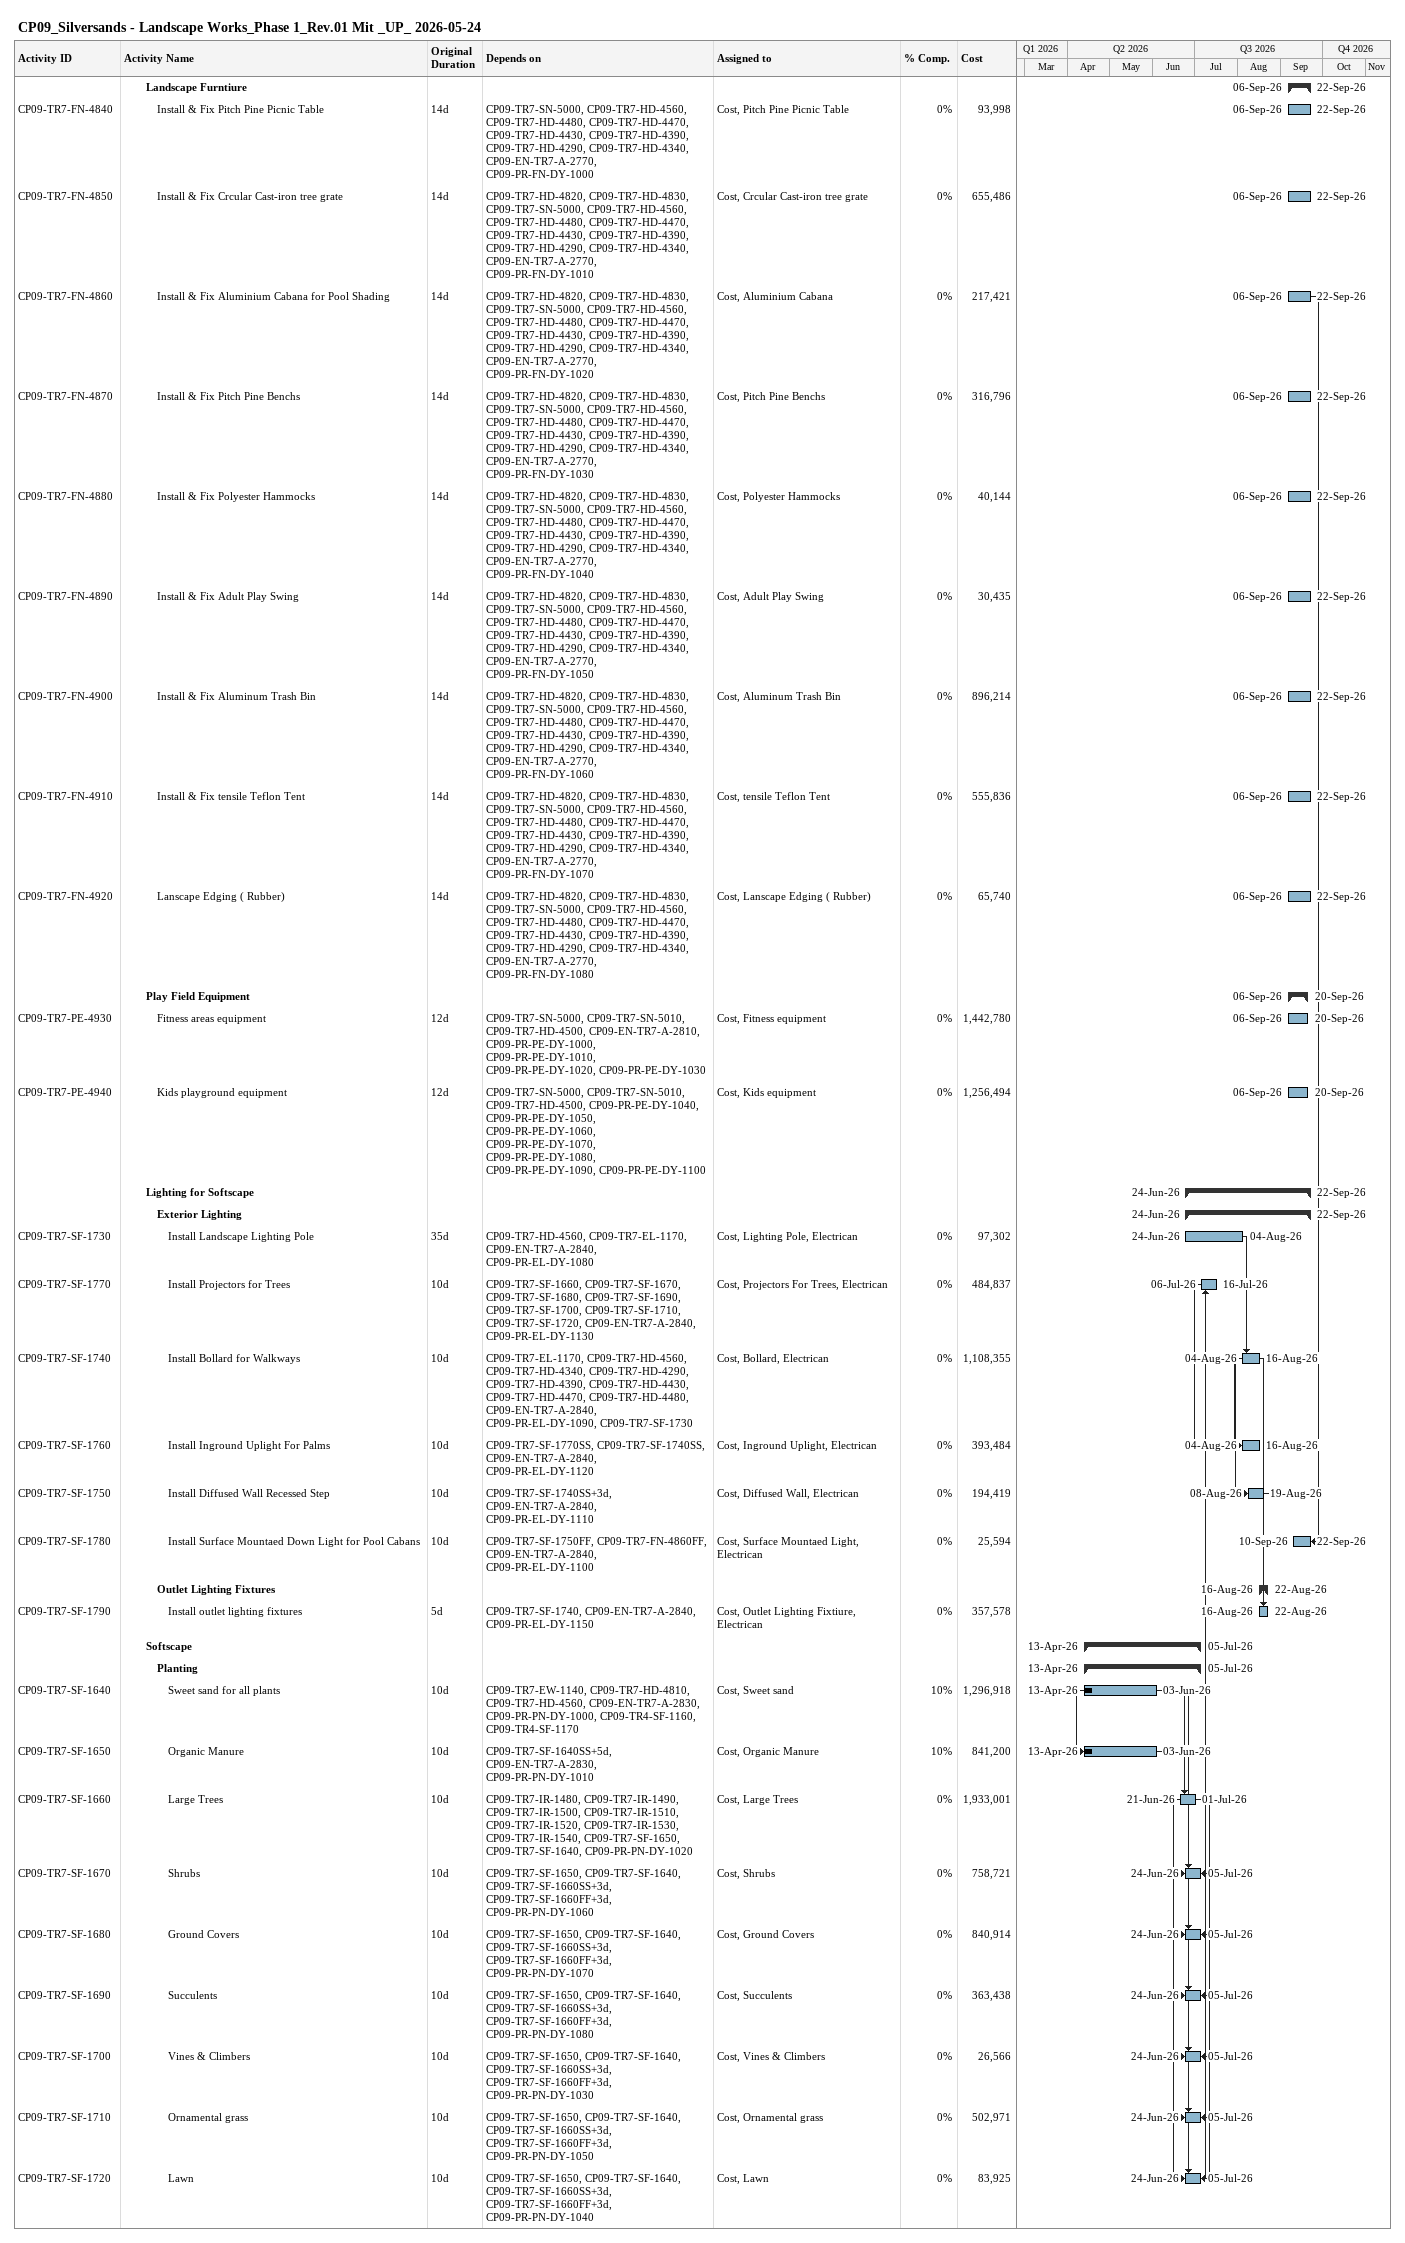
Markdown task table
CP09_Silversands - Landscape Works_Phase 1_Rev.01 Mit _UP_ 2026-05-24

| ID | Level | Task | Original duration | Start | Finish | Predecessors | Resources | % complete | Cost |
|---|---|---|---|---|---|---|---|---|---|
|  | 3 | **Landscape Furntiure** |  | 2026-09-06 | 2026-09-22 |  |  |  |  |
| CP09-TR7-FN-4840 | 4 | Install & Fix Pitch Pine Picnic Table | 14d | 2026-09-06 | 2026-09-22 | CP09-TR7-SN-5000, CP09-TR7-HD-4560, CP09-TR7-HD-4480, CP09-TR7-HD-4470, CP09-TR7-HD-4430, CP09-TR7-HD-4390, CP09-TR7-HD-4290, CP09-TR7-HD-4340, CP09-EN-TR7-A-2770, CP09-PR-FN-DY-1000 | Cost, Pitch Pine Picnic Table | 0 | 93998 |
| CP09-TR7-FN-4850 | 4 | Install & Fix Crcular Cast-iron tree grate | 14d | 2026-09-06 | 2026-09-22 | CP09-TR7-HD-4820, CP09-TR7-HD-4830, CP09-TR7-SN-5000, CP09-TR7-HD-4560, CP09-TR7-HD-4480, CP09-TR7-HD-4470, CP09-TR7-HD-4430, CP09-TR7-HD-4390, CP09-TR7-HD-4290, CP09-TR7-HD-4340, CP09-EN-TR7-A-2770, CP09-PR-FN-DY-1010 | Cost, Crcular Cast-iron tree grate | 0 | 655486 |
| CP09-TR7-FN-4860 | 4 | Install & Fix Aluminium Cabana for Pool Shading | 14d | 2026-09-06 | 2026-09-22 | CP09-TR7-HD-4820, CP09-TR7-HD-4830, CP09-TR7-SN-5000, CP09-TR7-HD-4560, CP09-TR7-HD-4480, CP09-TR7-HD-4470, CP09-TR7-HD-4430, CP09-TR7-HD-4390, CP09-TR7-HD-4290, CP09-TR7-HD-4340, CP09-EN-TR7-A-2770, CP09-PR-FN-DY-1020 | Cost, Aluminium Cabana | 0 | 217421 |
| CP09-TR7-FN-4870 | 4 | Install & Fix Pitch Pine Benchs | 14d | 2026-09-06 | 2026-09-22 | CP09-TR7-HD-4820, CP09-TR7-HD-4830, CP09-TR7-SN-5000, CP09-TR7-HD-4560, CP09-TR7-HD-4480, CP09-TR7-HD-4470, CP09-TR7-HD-4430, CP09-TR7-HD-4390, CP09-TR7-HD-4290, CP09-TR7-HD-4340, CP09-EN-TR7-A-2770, CP09-PR-FN-DY-1030 | Cost, Pitch Pine Benchs | 0 | 316796 |
| CP09-TR7-FN-4880 | 4 | Install & Fix Polyester Hammocks | 14d | 2026-09-06 | 2026-09-22 | CP09-TR7-HD-4820, CP09-TR7-HD-4830, CP09-TR7-SN-5000, CP09-TR7-HD-4560, CP09-TR7-HD-4480, CP09-TR7-HD-4470, CP09-TR7-HD-4430, CP09-TR7-HD-4390, CP09-TR7-HD-4290, CP09-TR7-HD-4340, CP09-EN-TR7-A-2770, CP09-PR-FN-DY-1040 | Cost, Polyester Hammocks | 0 | 40144 |
| CP09-TR7-FN-4890 | 4 | Install & Fix Adult Play Swing | 14d | 2026-09-06 | 2026-09-22 | CP09-TR7-HD-4820, CP09-TR7-HD-4830, CP09-TR7-SN-5000, CP09-TR7-HD-4560, CP09-TR7-HD-4480, CP09-TR7-HD-4470, CP09-TR7-HD-4430, CP09-TR7-HD-4390, CP09-TR7-HD-4290, CP09-TR7-HD-4340, CP09-EN-TR7-A-2770, CP09-PR-FN-DY-1050 | Cost, Adult Play Swing | 0 | 30435 |
| CP09-TR7-FN-4900 | 4 | Install & Fix Aluminum Trash Bin | 14d | 2026-09-06 | 2026-09-22 | CP09-TR7-HD-4820, CP09-TR7-HD-4830, CP09-TR7-SN-5000, CP09-TR7-HD-4560, CP09-TR7-HD-4480, CP09-TR7-HD-4470, CP09-TR7-HD-4430, CP09-TR7-HD-4390, CP09-TR7-HD-4290, CP09-TR7-HD-4340, CP09-EN-TR7-A-2770, CP09-PR-FN-DY-1060 | Cost, Aluminum Trash Bin | 0 | 896214 |
| CP09-TR7-FN-4910 | 4 | Install & Fix tensile Teflon Tent | 14d | 2026-09-06 | 2026-09-22 | CP09-TR7-HD-4820, CP09-TR7-HD-4830, CP09-TR7-SN-5000, CP09-TR7-HD-4560, CP09-TR7-HD-4480, CP09-TR7-HD-4470, CP09-TR7-HD-4430, CP09-TR7-HD-4390, CP09-TR7-HD-4290, CP09-TR7-HD-4340, CP09-EN-TR7-A-2770, CP09-PR-FN-DY-1070 | Cost, tensile Teflon Tent | 0 | 555836 |
| CP09-TR7-FN-4920 | 4 | Lanscape Edging ( Rubber) | 14d | 2026-09-06 | 2026-09-22 | CP09-TR7-HD-4820, CP09-TR7-HD-4830, CP09-TR7-SN-5000, CP09-TR7-HD-4560, CP09-TR7-HD-4480, CP09-TR7-HD-4470, CP09-TR7-HD-4430, CP09-TR7-HD-4390, CP09-TR7-HD-4290, CP09-TR7-HD-4340, CP09-EN-TR7-A-2770, CP09-PR-FN-DY-1080 | Cost, Lanscape Edging ( Rubber) | 0 | 65740 |
|  | 3 | **Play Field Equipment** |  | 2026-09-06 | 2026-09-20 |  |  |  |  |
| CP09-TR7-PE-4930 | 4 | Fitness areas equipment | 12d | 2026-09-06 | 2026-09-20 | CP09-TR7-SN-5000, CP09-TR7-SN-5010, CP09-TR7-HD-4500, CP09-EN-TR7-A-2810, CP09-PR-PE-DY-1000, CP09-PR-PE-DY-1010, CP09-PR-PE-DY-1020, CP09-PR-PE-DY-1030 | Cost, Fitness equipment | 0 | 1442780 |
| CP09-TR7-PE-4940 | 4 | Kids playground equipment | 12d | 2026-09-06 | 2026-09-20 | CP09-TR7-SN-5000, CP09-TR7-SN-5010, CP09-TR7-HD-4500, CP09-PR-PE-DY-1040, CP09-PR-PE-DY-1050, CP09-PR-PE-DY-1060, CP09-PR-PE-DY-1070, CP09-PR-PE-DY-1080, CP09-PR-PE-DY-1090, CP09-PR-PE-DY-1100 | Cost, Kids equipment | 0 | 1256494 |
|  | 3 | **Lighting for Softscape** |  | 2026-06-24 | 2026-09-22 |  |  |  |  |
|  | 4 | **Exterior Lighting** |  | 2026-06-24 | 2026-09-22 |  |  |  |  |
| CP09-TR7-SF-1730 | 5 | Install Landscape Lighting Pole | 35d | 2026-06-24 | 2026-08-04 | CP09-TR7-HD-4560, CP09-TR7-EL-1170, CP09-EN-TR7-A-2840, CP09-PR-EL-DY-1080 | Cost, Lighting Pole, Electrican | 0 | 97302 |
| CP09-TR7-SF-1770 | 5 | Install Projectors for Trees | 10d | 2026-07-06 | 2026-07-16 | CP09-TR7-SF-1660, CP09-TR7-SF-1670, CP09-TR7-SF-1680, CP09-TR7-SF-1690, CP09-TR7-SF-1700, CP09-TR7-SF-1710, CP09-TR7-SF-1720, CP09-EN-TR7-A-2840, CP09-PR-EL-DY-1130 | Cost, Projectors For Trees, Electrican | 0 | 484837 |
| CP09-TR7-SF-1740 | 5 | Install Bollard for Walkways | 10d | 2026-08-04 | 2026-08-16 | CP09-TR7-EL-1170, CP09-TR7-HD-4560, CP09-TR7-HD-4340, CP09-TR7-HD-4290, CP09-TR7-HD-4390, CP09-TR7-HD-4430, CP09-TR7-HD-4470, CP09-TR7-HD-4480, CP09-EN-TR7-A-2840, CP09-PR-EL-DY-1090, CP09-TR7-SF-1730 | Cost, Bollard, Electrican | 0 | 1108355 |
| CP09-TR7-SF-1760 | 5 | Install Inground Uplight For Palms | 10d | 2026-08-04 | 2026-08-16 | CP09-TR7-SF-1770SS, CP09-TR7-SF-1740SS, CP09-EN-TR7-A-2840, CP09-PR-EL-DY-1120 | Cost, Inground Uplight, Electrican | 0 | 393484 |
| CP09-TR7-SF-1750 | 5 | Install Diffused Wall Recessed Step | 10d | 2026-08-08 | 2026-08-19 | CP09-TR7-SF-1740SS+3d, CP09-EN-TR7-A-2840, CP09-PR-EL-DY-1110 | Cost, Diffused Wall, Electrican | 0 | 194419 |
| CP09-TR7-SF-1780 | 5 | Install Surface Mountaed Down Light for Pool Cabans | 10d | 2026-09-10 | 2026-09-22 | CP09-TR7-SF-1750FF, CP09-TR7-FN-4860FF, CP09-EN-TR7-A-2840, CP09-PR-EL-DY-1100 | Cost, Surface Mountaed Light, Electrican | 0 | 25594 |
|  | 4 | **Outlet Lighting Fixtures** |  | 2026-08-16 | 2026-08-22 |  |  |  |  |
| CP09-TR7-SF-1790 | 5 | Install outlet lighting fixtures | 5d | 2026-08-16 | 2026-08-22 | CP09-TR7-SF-1740, CP09-EN-TR7-A-2840, CP09-PR-EL-DY-1150 | Cost, Outlet Lighting Fixtiure, Electrican | 0 | 357578 |
|  | 3 | **Softscape** |  | 2026-04-13 | 2026-07-05 |  |  |  |  |
|  | 4 | **Planting** |  | 2026-04-13 | 2026-07-05 |  |  |  |  |
| CP09-TR7-SF-1640 | 5 | Sweet sand for all plants | 10d | 2026-04-13 | 2026-06-03 | CP09-TR7-EW-1140, CP09-TR7-HD-4810, CP09-TR7-HD-4560, CP09-EN-TR7-A-2830, CP09-PR-PN-DY-1000, CP09-TR4-SF-1160, CP09-TR4-SF-1170 | Cost, Sweet sand | 10 | 1296918 |
| CP09-TR7-SF-1650 | 5 | Organic Manure | 10d | 2026-04-13 | 2026-06-03 | CP09-TR7-SF-1640SS+5d, CP09-EN-TR7-A-2830, CP09-PR-PN-DY-1010 | Cost, Organic Manure | 10 | 841200 |
| CP09-TR7-SF-1660 | 5 | Large Trees | 10d | 2026-06-21 | 2026-07-01 | CP09-TR7-IR-1480, CP09-TR7-IR-1490, CP09-TR7-IR-1500, CP09-TR7-IR-1510, CP09-TR7-IR-1520, CP09-TR7-IR-1530, CP09-TR7-IR-1540, CP09-TR7-SF-1650, CP09-TR7-SF-1640, CP09-PR-PN-DY-1020 | Cost, Large Trees | 0 | 1933001 |
| CP09-TR7-SF-1670 | 5 | Shrubs | 10d | 2026-06-24 | 2026-07-05 | CP09-TR7-SF-1650, CP09-TR7-SF-1640, CP09-TR7-SF-1660SS+3d, CP09-TR7-SF-1660FF+3d, CP09-PR-PN-DY-1060 | Cost, Shrubs | 0 | 758721 |
| CP09-TR7-SF-1680 | 5 | Ground Covers | 10d | 2026-06-24 | 2026-07-05 | CP09-TR7-SF-1650, CP09-TR7-SF-1640, CP09-TR7-SF-1660SS+3d, CP09-TR7-SF-1660FF+3d, CP09-PR-PN-DY-1070 | Cost, Ground Covers | 0 | 840914 |
| CP09-TR7-SF-1690 | 5 | Succulents | 10d | 2026-06-24 | 2026-07-05 | CP09-TR7-SF-1650, CP09-TR7-SF-1640, CP09-TR7-SF-1660SS+3d, CP09-TR7-SF-1660FF+3d, CP09-PR-PN-DY-1080 | Cost, Succulents | 0 | 363438 |
| CP09-TR7-SF-1700 | 5 | Vines & Climbers | 10d | 2026-06-24 | 2026-07-05 | CP09-TR7-SF-1650, CP09-TR7-SF-1640, CP09-TR7-SF-1660SS+3d, CP09-TR7-SF-1660FF+3d, CP09-PR-PN-DY-1030 | Cost, Vines & Climbers | 0 | 26566 |
| CP09-TR7-SF-1710 | 5 | Ornamental grass | 10d | 2026-06-24 | 2026-07-05 | CP09-TR7-SF-1650, CP09-TR7-SF-1640, CP09-TR7-SF-1660SS+3d, CP09-TR7-SF-1660FF+3d, CP09-PR-PN-DY-1050 | Cost, Ornamental grass | 0 | 502971 |
| CP09-TR7-SF-1720 | 5 | Lawn | 10d | 2026-06-24 | 2026-07-05 | CP09-TR7-SF-1650, CP09-TR7-SF-1640, CP09-TR7-SF-1660SS+3d, CP09-TR7-SF-1660FF+3d, CP09-PR-PN-DY-1040 | Cost, Lawn | 0 | 83925 |
